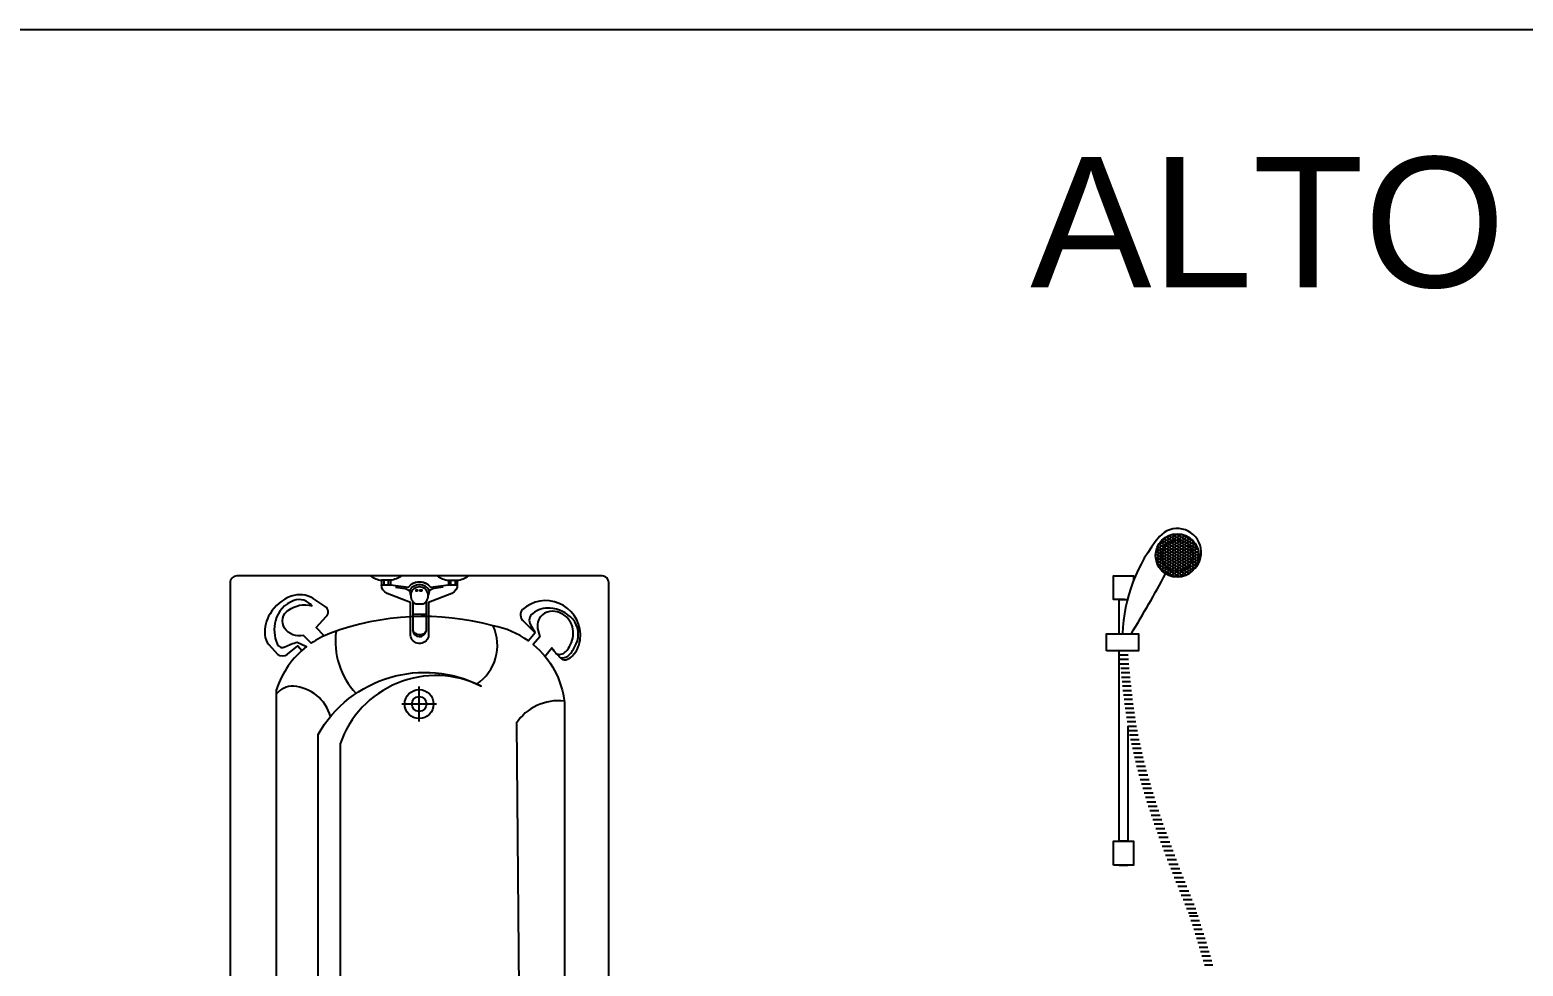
# Model space of a CAD drawing. Header units: inches. Extents: x 242965 to 445791, y 236206 to 423703.
# Drawn here: x 377195 to 380548, y 264903 to 267006 of the extents above; entities that cross this region are included whole.
import ezdxf

# ---------------------------------------------------------------- set-up
doc = ezdxf.new("R2010")
doc.units = ezdxf.units.IN
doc.header["$MEASUREMENT"] = 0
doc.layers.add('2', color=181, linetype='Continuous', lineweight=20)
doc.layers.add('HATCH', color=8, linetype='Continuous')
doc.layers.add('wc', color=144, linetype='Continuous')
doc.styles.add('Vni-Helve', font='')
doc.styles.get('Vni-Helve').set_extended_font_data('VNI-Helve')

# ---------------------------------------------------------------- blocks, each defined once
blk = doc.blocks.new('109')
at = {"layer": 'HATCH', "linetype": 'Continuous'}
blk.add_lwpolyline([(348.3, -1782), (348.3, -62, 0.414214), (333.3, -47), (-486.7, -47), (-486.7, -47, 0.414214), (-501.7, -62), (-501.7, -1782), (-501.7, -1782, 0.414214), (-486.7, -1797), (-486.7, -1797), (333.3, -1797, 0.533138)], format="xyb", close=True, dxfattribs=at)
at = {"layer": 'wc', "color": 7}
for points in [[(348.3, -62, 0.414214), (333.3, -47), (-486.7, -47), (-486.7, -47, 0.414214), (-501.7, -62)], [(-501.7, -62), (-501.7, -1782), (-501.7, -1782, 0.414214), (-486.7, -1797), (-486.7, -1797), (333.3, -1797)], [(-291, -182), (-308.6, -163.3), (-285.9, -138.3), (-285.9, -138.3, 0.476414), (-288.1, -115.9), (-288.1, -115.9), (-315.3, -98), (-315.3, -98, 0.237282), (-364.9, -92.8), (-364.9, -92.8, 0.166633), (-412.3, -132), (-412.3, -132, 0.157227), (-423.8, -179.7), (-423.8, -179.7, 0.163325), (-414.9, -201), (-414.9, -201), (-395.5, -223), (-395.5, -223, 0.338493), (-372.8, -222.7), (-372.8, -222.7), (-349.6, -204.4), (-340.7, -214.7)], [(203.8, -228.6), (220.2, -208.7), (220.2, -208.7, 0.047479), (241.7, -232.5), (241.7, -232.5, 0.310294), (255.5, -234.4), (255.5, -234.4, 0.15031), (275.8, -215.1), (275.8, -215.1, 0.14001), (284.8, -177.2), (284.8, -177.2, 0.632331), (154.6, -122.5, 0.391981), (155.9, -148.2), (155.9, -148.2), (182.9, -174.6), (167.8, -192.8), (167.8, -192.8, 0.110542), (88.6, -159.3), (88.6, -159.3, 0.15827), (-277.7, -176.4), (-277.7, -176.4, 0.059569), (-320, -198.5), (-320, -198.5), (-337, -180.9), (-337, -180.9, -0.308662), (-379.5, -164.1), (-379.5, -164.1, -0.427153), (-370.9, -124.1), (-370.9, -124.1, -0.23223), (-318.3, -114.4), (-318.3, -114.4, 0.330614), (-359, -102.5), (-359, -102.5, 0.244988), (-400, -147.6), (-400, -147.6, 0.16558), (-396.2, -199.9), (-396.2, -199.9, 0.437045), (-378.7, -206.2), (-378.7, -206.2, -0.057451), (-351.1, -195.8), (-351.1, -195.8), (-330, -205.7), (-330, -205.7, 0.150361), (-397.9, -302.4)], [(-167, -1700, -0.249113), (-417, -1476.6), (-417, -1476.6, -0.083164), (-472.3, -1184.5), (-472.3, -1184.5, -0.378186), (-451.3, -1159.7), (-451.3, -1159.7, 0.08372), (-397.9, -1075.7), (-397.9, -1075.7), (-397.9, -302.4)], [(248.9, -331.1), (248.9, -1060.4), (248.9, -1060.4, 0.067505), (319.4, -1171.1)], [(18, -1694.2, 0.316993), (319.4, -1171.1)], [(333.3, -1797, 0.414214), (348.3, -1782)]]:
    blk.add_lwpolyline(points, format="xyb", dxfattribs=at)
at = {"layer": 'wc'}
for points in [[(-36.7, -47, 0.118449), (-11.7, -57), (-11.7, -57), (8.3, -57), (8.3, -57, 0.118449), (33.3, -47), (33.3, -47), (-186.7, -47), (-186.7, -47, 0.118449), (-161.7, -57)], [(-116.7, -47, -0.118449), (-141.7, -57), (-141.7, -57), (-161.7, -57), (-161.7, -67)], [(-96.4, -67, -0.421135), (-52, -72.2), (-52, -72.2), (-11.7, -67), (-11.7, -67), (8.3, -67), (8.3, -67, -0.325264), (-4, -86.3), (-4, -86.3), (-56.7, -107), (-56.7, -183.6), (-56.7, -183.6, -0.848431), (-96.7, -180.4), (-96.7, -180.4), (-96.7, -107), (-149.4, -86.3), (-149.4, -86.3, -0.325264), (-161.7, -67), (-161.7, -67), (-141.7, -67), (-101.4, -72.2), (-101.4, -72.2, -0.421135), (-57, -67)], [(311.8, -1411.7), (311.8, -1722.9), (296.5, -1749.6), (92.4, -1749.6), (92.4, -1749.6, -0.0916), (-29.7, -1768.7), (-29.7, -1768.7), (-29.7, -1764.9), (-29.7, -1764.9, 0.308436), (304.2, -1407.9)], [(-22, -1665.6, 0.167887), (-134.6, -1669.4), (-134.6, -1669.4, 0.27417), (-157.5, -1717.1), (-157.5, -1717.1), (-148, -1726.7), (-146.1, -1730.5), (-146.1, -1730.5, -0.593876), (-128.9, -1692.3), (-128.9, -1692.3, 0.038192), (-79.3, -1684.7)], [(-22, -1665.6, -0.323157), (2.8, -1730.5), (2.8, -1730.5), (-3, -1724.8), (-3, -1724.8, 0.372337), (-79.3, -1684.7)], [(-104.1, -1770.6, 0.248561), (-69.7, -1770.6)]]:
    blk.add_lwpolyline(points, format="xyb", dxfattribs=at)
at = {"layer": 'wc', "color": 8}
for points in [[(-156.7, -57), (-156.7, -67)], [(-146.7, -57), (-146.7, -67)], [(-6.7, -57), (-6.7, -67)], [(3.3, -57), (3.3, -67)]]:
    blk.add_lwpolyline(points, dxfattribs=at)
at = {"layer": 'wc'}
for points in [[(-141.7, -57), (-141.7, -67)], [(-11.7, -57), (-11.7, -67)], [(8.3, -57), (8.3, -67)], [(-91.7, -104.6), (-91.7, -169.5)], [(-91.6, -133), (-61.6, -133)], [(-61.7, -104.6), (-61.7, -171.3)], [(-77.4, -374), (-77.4, -295.8)], [(-38.3, -334.9), (-116.5, -334.9)], [(304.2, -1407.9), (311.8, -1411.7)]]:
    blk.add_lwpolyline(points, dxfattribs=at)
at = {"layer": 'wc', "color": 8}
for points in [[(-54.3, -81, 0.631706), (-99.1, -81)], [(-130.2, -72.3), (-109.8, -75.1), (-109.8, -75.1, -0.200633), (-98.4, -81.9), (-98.4, -81.9), (-96.6, -90.1)], [(-23.2, -72.3), (-43.6, -75.1), (-43.6, -75.1, 0.200633), (-55, -81.9), (-55, -81.9), (-56.8, -90.1)], [(240.4, -231.3, 0.262495), (261, -223.2), (261, -223.2, 0.064127), (275.4, -199.7), (275.4, -199.7, 0.292017), (267.4, -144.4), (267.4, -144.4, 0.202429), (216.6, -119.3), (216.6, -119.3, 0.180098), (177.7, -131.2), (177.7, -131.2, 0.376519), (172.6, -156.9), (172.6, -156.9), (182.2, -173.6)], [(229.2, -221.2, 0.332987), (251.3, -217.4), (251.3, -217.4, 0.156471), (268.4, -181.7), (268.4, -181.7, 0.441425), (222.1, -126.4), (222.1, -126.4, 0.199599), (199.3, -134.7), (199.3, -134.7, 0.287252), (189.6, -170.1), (189.6, -170.1), (193.8, -183.9), (178.8, -201.3), (178.8, -201.3, -0.194298), (248.9, -331.1)], [(51.8, -290.1, 0.368025), (88.7, -159.3)], [(-264.1, -171.5, 0.225975), (-219, -311)], [(-304.4, -403.6, -0.404357), (61.9, -294.8), (61.9, -294.8, 0.454517), (-254.8, -424.6)], [(-276.2, -362.8, 0.311766), (-359.7, -294.8), (-359.7, -294.8, 0.219555), (-397.9, -311.8)], [(248.5, -328.3, 0.284592), (140.1, -378.8)], [(107.7, -1186.4, 0.147783), (147.7, -1060.4), (147.7, -1060.4), (142, -378.8)], [(-254.8, -424.6), (-254.8, -1077.6), (-254.8, -1077.6, 0.652322), (94.3, -1211.2), (94.3, -1211.2), (96.2, -1211.2), (96.2, -1211.2, -0.654138), (-304.4, -1090.9), (-304.4, -1090.9), (-304.4, -403.6)], [(300.1, -1146.7, -0.248344), (128.7, -1558.7), (128.7, -1558.7), (122.9, -1556.8), (122.9, -1556.8, 0.151407), (248.9, -1060.4)], [(-397.9, -1075.7, 0.174458), (-292.9, -1547.2), (-292.9, -1547.2), (-298.7, -1551), (-298.7, -1551, -0.070473), (-361.6, -1474.7), (-361.6, -1474.7, -0.136548), (-451.3, -1159.7)], [(134.5, -1133.9, 0.276027), (182.1, -1180.7)], [(107.7, -1186.4, -0.140647), (170.6, -1398.3), (170.6, -1398.3), (185.9, -1394.5), (185.9, -1394.5, 0.062832), (220.2, -1205.5), (220.2, -1205.5, 0.578084), (182.1, -1180.7)]]:
    blk.add_lwpolyline(points, format="xyb", dxfattribs=at)
at = {"layer": 'wc', "color": 7}
blk.add_lwpolyline([(348.3, -1782), (348.3, -62)], dxfattribs=at)
at = {"layer": 'wc'}
for points in [[(-84.7, -109.7), (-68.6, -109.7), (-68.6, -109.7, 4.698007)], [(-61.7, -171.3, -0.608946), (-91.7, -169.5, 0.874264), (-61.7, -171.3)], [(-457.6, -1407.9), (-457.6, -1407.9), (-465.2, -1411.7), (-465.2, -1722.9), (-449.9, -1749.6), (-245.8, -1749.6), (-245.8, -1749.6, 0.0916), (-123.7, -1768.7), (-123.7, -1768.7), (-123.7, -1764.9), (-123.7, -1764.9, -0.308436)]]:
    blk.add_lwpolyline(points, format="xyb", close=True, dxfattribs=at)
for points in [[(-80.9, -81.2), (-84.1, -81.2), (-84.1, -78.3), (-80.9, -78.3)], [(-71.6, -81.2), (-74.8, -81.2), (-74.8, -78.3), (-71.6, -78.3)]]:
    blk.add_lwpolyline(points, close=True, dxfattribs=at)
for centre, radius in [((-77.4, -334.9), 32.5), ((-77.4, -334.8), 16.5)]:
    blk.add_circle(centre, radius, dxfattribs=at)

msp = doc.modelspace()

# ---------------------------------------------------------------- linework, layer by layer
at = {"layer": 'wc', "color": 3}
msp.add_lwpolyline([(377076.078, 262686.877), (382926.341, 262686.877), (382926.341, 267006.228), (377076.078, 267006.228)], close=True, dxfattribs=at)
at = {"layer": 'wc'}
for points in [[(379811.123, 265796.076, 1.01589869), (379731.779, 265867.959)], [(379731.779, 265867.959, 0.16577104), (379648.632, 265649.937)], [(379668.701, 265650.531, 0.01501345), (379745.599, 265784.483)]]:
    msp.add_lwpolyline(points, format="xyb", dxfattribs=at)
at = {"layer": 'wc', "color": 250}
for points in [[(379729.88, 265850.177), (379733.068, 265850.177)], [(379733.069, 265850.177), (379734.944, 265853.425)], [(379734.944, 265846.93), (379733.069, 265850.178)], [(379734.944, 265853.425), (379733.646, 265855.673)], [(379734.943, 265853.425), (379738.693, 265853.425)], [(379737.431, 265859.92), (379738.693, 265859.92)], [(379738.694, 265859.92), (379740.141, 265862.428)], [(379740.569, 265856.673), (379738.694, 265859.921)], [(379738.694, 265853.425), (379740.569, 265856.673)], [(379740.569, 265850.178), (379738.694, 265853.425)], [(379738.694, 265846.93), (379740.569, 265850.177)], [(379740.568, 265856.673), (379744.318, 265856.673)], [(379740.568, 265850.177), (379744.318, 265850.177)], [(379741.026, 265863.168), (379744.318, 265863.168)], [(379744.319, 265863.168), (379746.194, 265866.415)], [(379746.194, 265859.921), (379744.319, 265863.168)], [(379744.319, 265856.673), (379746.194, 265859.92)], [(379746.194, 265853.425), (379744.319, 265856.673)], [(379744.319, 265850.177), (379746.194, 265853.425)], [(379746.194, 265846.93), (379745.373, 265848.351), (379745.373, 265848.351), (379744.319, 265850.178)], [(379746.194, 265866.416), (379746.008, 265866.738)], [(379746.193, 265866.415), (379749.943, 265866.415)], [(379746.193, 265859.92), (379749.943, 265859.92)], [(379746.193, 265853.425), (379749.943, 265853.425)], [(379749.944, 265866.415), (379751.819, 265869.663)], [(379751.819, 265863.168), (379749.944, 265866.416)], [(379749.944, 265859.92), (379751.819, 265863.168)], [(379751.819, 265856.673), (379749.944, 265859.921)], [(379749.944, 265853.425), (379751.819, 265856.673)], [(379751.819, 265850.178), (379750.21, 265852.964), (379750.21, 265852.964), (379749.944, 265853.425)], [(379749.944, 265846.93), (379751.819, 265850.177)], [(379751.819, 265869.663), (379751.735, 265869.808)], [(379751.818, 265869.663), (379755.568, 265869.663)], [(379751.818, 265863.168), (379755.568, 265863.168)], [(379751.818, 265856.673), (379755.568, 265856.673)], [(379751.818, 265850.177), (379755.568, 265850.177)], [(379755.569, 265869.663), (379756.78, 265871.762)], [(379757.444, 265866.416), (379755.569, 265869.663)], [(379755.569, 265863.168), (379757.444, 265866.415)], [(379757.444, 265859.921), (379755.569, 265863.168)], [(379755.569, 265856.673), (379757.444, 265859.92)], [(379757.444, 265853.425), (379755.675, 265856.489), (379755.675, 265856.489), (379755.569, 265856.673)], [(379755.569, 265850.177), (379757.444, 265853.425)], [(379757.444, 265846.93), (379755.569, 265850.178)], [(379757.443, 265866.415), (379761.193, 265866.415)], [(379757.443, 265859.92), (379761.193, 265859.92)], [(379757.443, 265853.425), (379761.193, 265853.425)], [(379760.939, 265872.911), (379761.193, 265872.911)], [(379761.194, 265872.911), (379761.232, 265872.977)], [(379763.069, 265869.663), (379761.194, 265872.911)], [(379761.194, 265866.415), (379763.069, 265869.663)], [(379763.069, 265863.168), (379761.194, 265866.416)], [(379761.194, 265859.92), (379763.069, 265863.168)], [(379763.069, 265856.673), (379761.75, 265858.956), (379761.75, 265858.956), (379761.194, 265859.921)], [(379761.194, 265853.425), (379763.069, 265856.673)], [(379763.069, 265850.178), (379761.194, 265853.425)], [(379761.194, 265846.93), (379763.069, 265850.177)], [(379763.068, 265869.663), (379766.818, 265869.663)], [(379763.068, 265863.168), (379766.818, 265863.168)], [(379763.068, 265856.673), (379766.818, 265856.673)], [(379763.068, 265850.177), (379766.818, 265850.177)], [(379766.819, 265869.663), (379768.694, 265872.911)], [(379768.694, 265866.416), (379766.819, 265869.663)], [(379766.819, 265863.168), (379768.694, 265866.415)], [(379768.694, 265859.921), (379768.488, 265860.276), (379768.488, 265860.276), (379766.819, 265863.168)], [(379766.819, 265856.673), (379768.694, 265859.92)], [(379768.694, 265853.425), (379766.819, 265856.673)], [(379766.819, 265850.177), (379768.694, 265853.425)], [(379768.694, 265846.93), (379766.819, 265850.178)], [(379768.694, 265872.911), (379768.067, 265873.996)], [(379768.693, 265872.911), (379772.443, 265872.911)], [(379768.693, 265866.415), (379772.443, 265866.415)], [(379768.693, 265859.92), (379772.443, 265859.92)], [(379768.693, 265853.425), (379772.443, 265853.425)], [(379772.444, 265872.911), (379773.142, 265874.121)], [(379774.319, 265869.663), (379772.444, 265872.911)], [(379772.444, 265866.415), (379774.319, 265869.663)], [(379774.319, 265863.168), (379772.444, 265866.416)], [(379772.444, 265859.92), (379772.733, 265860.421), (379772.733, 265860.421), (379774.319, 265863.168)], [(379774.319, 265856.673), (379772.444, 265859.921)], [(379772.444, 265853.425), (379774.319, 265856.673)], [(379774.319, 265850.178), (379772.444, 265853.425)], [(379772.444, 265846.93), (379774.319, 265850.177)], [(379774.318, 265869.663), (379778.068, 265869.663)], [(379774.318, 265863.168), (379778.068, 265863.168)], [(379774.318, 265856.673), (379778.068, 265856.673)], [(379774.318, 265850.177), (379778.068, 265850.177)], [(379778.069, 265869.663), (379779.944, 265872.911)], [(379779.944, 265866.416), (379778.069, 265869.663)], [(379778.069, 265863.168), (379779.944, 265866.415)], [(379779.944, 265859.921), (379778.069, 265863.168)], [(379778.069, 265856.673), (379779.716, 265859.526), (379779.716, 265859.526), (379779.944, 265859.92)], [(379779.944, 265853.425), (379778.069, 265856.673)], [(379778.069, 265850.177), (379779.944, 265853.425)], [(379779.944, 265846.93), (379778.069, 265850.178)], [(379779.944, 265872.911), (379779.597, 265873.511)], [(379779.943, 265872.911), (379782.67, 265872.911)], [(379779.943, 265866.415), (379783.693, 265866.415)], [(379779.943, 265859.92), (379783.693, 265859.92)], [(379779.943, 265853.425), (379783.693, 265853.425)], [(379783.694, 265866.415), (379785.569, 265869.663)], [(379785.569, 265863.168), (379783.694, 265866.416)], [(379783.694, 265859.92), (379785.569, 265863.168)], [(379785.569, 265856.673), (379784.857, 265857.905), (379783.694, 265859.921)], [(379783.694, 265853.425), (379785.569, 265856.673)], [(379785.569, 265850.178), (379783.694, 265853.425)], [(379783.694, 265846.93), (379785.569, 265850.177)], [(379785.569, 265869.663), (379783.86, 265872.622)], [(379785.568, 265869.663), (379789.318, 265869.663)], [(379785.568, 265863.168), (379789.318, 265863.168)], [(379785.568, 265856.673), (379787.577, 265856.673), (379789.318, 265856.673)], [(379785.568, 265850.177), (379789.318, 265850.177)], [(379789.319, 265869.663), (379789.89, 265870.653)], [(379791.194, 265866.416), (379789.319, 265869.663)], [(379789.319, 265863.168), (379791.194, 265866.415)], [(379791.194, 265859.921), (379789.319, 265863.168)], [(379789.319, 265856.673), (379791.194, 265859.92)], [(379791.194, 265853.425), (379790.151, 265855.232), (379790.151, 265855.232), (379789.319, 265856.673)], [(379789.319, 265850.177), (379791.194, 265853.425)], [(379791.194, 265846.93), (379789.319, 265850.178)], [(379791.193, 265866.415), (379794.943, 265866.415)], [(379791.193, 265859.92), (379794.943, 265859.92)], [(379791.193, 265853.425), (379792.8, 265853.425), (379794.943, 265853.425)], [(379794.944, 265866.415), (379795.762, 265867.833)], [(379796.819, 265863.168), (379794.944, 265866.416)], [(379794.944, 265859.92), (379796.819, 265863.168)], [(379796.819, 265856.673), (379794.944, 265859.921)], [(379794.944, 265853.425), (379796.819, 265856.673)], [(379796.819, 265850.178), (379794.944, 265853.425)], [(379794.944, 265846.93), (379796.716, 265849.999), (379796.819, 265850.177)], [(379796.818, 265863.168), (379800.568, 265863.168)], [(379796.818, 265856.673), (379800.568, 265856.673)], [(379796.818, 265850.177), (379800.568, 265850.177)], [(379800.569, 265863.168), (379801.198, 265864.258)], [(379802.444, 265859.921), (379800.569, 265863.168)], [(379800.569, 265856.673), (379802.444, 265859.92)], [(379802.444, 265853.425), (379800.569, 265856.673)], [(379800.569, 265850.177), (379802.444, 265853.425)], [(379802.444, 265846.93), (379800.569, 265850.178)], [(379802.443, 265859.92), (379806.179, 265859.92)], [(379802.443, 265853.425), (379806.193, 265853.425)], [(379806.194, 265853.425), (379808.069, 265856.673)], [(379808.069, 265850.178), (379806.194, 265853.425)], [(379806.194, 265846.93), (379808.069, 265850.177)], [(379808.069, 265856.673), (379806.214, 265859.885)], [(379808.068, 265856.673), (379809.151, 265856.673)], [(379808.068, 265850.177), (379811.818, 265850.177)], [(379811.819, 265850.177), (379812.744, 265851.78)], [(379813.694, 265846.93), (379811.819, 265850.178)], [(379723.158, 265826.516), (379723.694, 265827.444)], [(379723.694, 265827.445), (379723.226, 265828.255)], [(379723.694, 265820.949), (379723.299, 265821.632)], [(379723.407, 265820.453), (379723.694, 265820.949)], [(379723.693, 265827.444), (379727.443, 265827.444)], [(379723.693, 265820.949), (379727.443, 265820.949)], [(379723.887, 265833.94), (379727.443, 265833.94)], [(379725.501, 265840.435), (379727.443, 265840.435)], [(379727.444, 265840.435), (379729.319, 265843.682)], [(379729.319, 265837.187), (379727.444, 265840.435)], [(379727.444, 265833.939), (379729.319, 265837.187)], [(379729.319, 265830.692), (379727.444, 265833.94)], [(379727.444, 265827.444), (379729.319, 265830.692)], [(379729.319, 265824.197), (379727.444, 265827.445)], [(379727.444, 265820.949), (379729.319, 265824.197)], [(379729.319, 265817.702), (379727.444, 265820.949)], [(379727.444, 265814.454), (379729.319, 265817.701)], [(379729.319, 265843.683), (379727.817, 265846.283)], [(379729.318, 265843.682), (379733.068, 265843.682)], [(379729.318, 265837.187), (379733.068, 265837.187)], [(379729.318, 265830.692), (379733.068, 265830.692)], [(379729.318, 265824.197), (379733.068, 265824.197)], [(379729.318, 265817.702), (379733.068, 265817.702)], [(379733.069, 265843.682), (379734.944, 265846.93)], [(379734.944, 265840.435), (379733.069, 265843.683)], [(379733.069, 265837.187), (379734.944, 265840.435)], [(379734.944, 265833.94), (379733.069, 265837.187)], [(379733.069, 265830.692), (379734.944, 265833.939)], [(379734.944, 265827.445), (379733.069, 265830.692)], [(379733.069, 265824.197), (379734.944, 265827.444)], [(379734.944, 265820.949), (379733.069, 265824.197)], [(379733.069, 265817.701), (379734.944, 265820.949)], [(379734.944, 265814.454), (379733.069, 265817.702)], [(379734.943, 265846.93), (379738.693, 265846.93)], [(379734.943, 265840.435), (379738.693, 265840.435)], [(379734.943, 265833.94), (379737.892, 265833.94), (379738.693, 265833.94)], [(379734.943, 265827.444), (379736.908, 265827.444), (379738.693, 265827.444)], [(379734.943, 265820.949), (379737.148, 265820.949), (379738.693, 265820.949)], [(379740.569, 265843.683), (379738.694, 265846.93)], [(379738.694, 265840.435), (379740.569, 265843.682)], [(379740.569, 265837.187), (379739.551, 265838.949), (379739.551, 265838.949), (379738.694, 265840.435)], [(379738.694, 265833.939), (379740.569, 265837.187)], [(379740.569, 265830.692), (379738.694, 265833.94)], [(379738.694, 265827.444), (379740.569, 265830.692)], [(379740.569, 265824.197), (379738.694, 265827.445)], [(379738.694, 265820.949), (379740.569, 265824.197)], [(379740.569, 265817.702), (379738.694, 265820.949)], [(379738.694, 265814.454), (379740.569, 265817.701)], [(379740.568, 265843.682), (379741.966, 265843.682), (379744.318, 265843.682)], [(379740.568, 265837.187), (379744.318, 265837.187)], [(379740.568, 265830.692), (379744.318, 265830.692)], [(379740.568, 265824.197), (379744.318, 265824.197)], [(379740.568, 265817.702), (379744.318, 265817.702)], [(379744.319, 265843.682), (379746.194, 265846.93)], [(379746.194, 265840.435), (379744.319, 265843.683)], [(379744.319, 265837.187), (379746.194, 265840.435)], [(379746.194, 265833.94), (379744.319, 265837.187)], [(379744.319, 265830.692), (379746.194, 265833.939)], [(379746.194, 265827.445), (379744.319, 265830.692)], [(379744.319, 265824.197), (379746.194, 265827.444)], [(379746.194, 265820.949), (379744.319, 265824.197)], [(379744.319, 265817.701), (379746.194, 265820.949)], [(379746.194, 265814.454), (379744.319, 265817.702)], [(379746.193, 265846.93), (379749.943, 265846.93)], [(379746.193, 265840.435), (379749.943, 265840.435)], [(379746.193, 265833.94), (379749.943, 265833.94)], [(379746.193, 265827.444), (379749.943, 265827.444)], [(379746.193, 265820.949), (379749.943, 265820.949)], [(379751.819, 265843.683), (379749.944, 265846.93)], [(379749.944, 265840.435), (379751.819, 265843.682)], [(379751.819, 265837.187), (379749.944, 265840.435)], [(379749.944, 265833.939), (379751.819, 265837.187)], [(379751.819, 265830.692), (379749.944, 265833.94)], [(379749.944, 265827.444), (379751.819, 265830.692)], [(379751.819, 265824.197), (379749.944, 265827.445)], [(379749.944, 265820.949), (379751.819, 265824.197)], [(379751.819, 265817.702), (379749.944, 265820.949)], [(379749.944, 265814.454), (379751.819, 265817.701)], [(379751.818, 265843.682), (379755.568, 265843.682)], [(379751.818, 265837.187), (379755.568, 265837.187)], [(379751.818, 265830.692), (379755.568, 265830.692)], [(379751.818, 265824.197), (379755.568, 265824.197)], [(379751.818, 265817.702), (379755.568, 265817.702)], [(379755.569, 265843.682), (379757.444, 265846.93)], [(379757.444, 265840.435), (379755.569, 265843.683)], [(379755.569, 265837.187), (379757.444, 265840.435)], [(379757.444, 265833.94), (379755.569, 265837.187)], [(379755.569, 265830.692), (379757.444, 265833.939)], [(379757.444, 265827.445), (379755.569, 265830.692)], [(379755.569, 265824.197), (379757.444, 265827.444)], [(379757.444, 265820.949), (379755.569, 265824.197)], [(379755.569, 265817.701), (379757.444, 265820.949)], [(379757.444, 265814.454), (379755.569, 265817.702)], [(379757.443, 265846.93), (379761.193, 265846.93)], [(379757.443, 265840.435), (379761.193, 265840.435)], [(379757.443, 265833.94), (379761.193, 265833.94)], [(379757.443, 265827.444), (379761.193, 265827.444)], [(379757.443, 265820.949), (379761.193, 265820.949)], [(379763.069, 265843.683), (379761.194, 265846.93)], [(379761.194, 265840.435), (379763.069, 265843.682)], [(379763.069, 265837.187), (379761.194, 265840.435)], [(379761.194, 265833.939), (379763.069, 265837.187)], [(379763.069, 265830.692), (379761.194, 265833.94)], [(379761.194, 265827.444), (379763.069, 265830.692)], [(379763.069, 265824.197), (379761.194, 265827.445)], [(379761.194, 265820.949), (379763.069, 265824.197)], [(379763.069, 265817.702), (379761.194, 265820.949)], [(379761.194, 265814.454), (379763.069, 265817.701)], [(379763.068, 265843.682), (379766.818, 265843.682)], [(379763.068, 265837.187), (379766.818, 265837.187)], [(379763.068, 265830.692), (379766.818, 265830.692)], [(379763.068, 265824.197), (379766.818, 265824.197)], [(379763.068, 265817.702), (379766.818, 265817.702)], [(379766.819, 265843.682), (379768.694, 265846.93)], [(379768.694, 265840.435), (379766.819, 265843.683)], [(379766.819, 265837.187), (379768.694, 265840.435)], [(379768.694, 265833.94), (379766.819, 265837.187)], [(379766.819, 265830.692), (379768.694, 265833.939)], [(379768.694, 265827.445), (379766.819, 265830.692)], [(379766.819, 265824.197), (379768.694, 265827.444)], [(379768.694, 265820.949), (379766.819, 265824.197)], [(379766.819, 265817.701), (379768.694, 265820.949)], [(379768.694, 265814.454), (379766.819, 265817.702)], [(379768.693, 265846.93), (379772.443, 265846.93)], [(379768.693, 265840.435), (379772.443, 265840.435)], [(379768.693, 265833.94), (379772.443, 265833.94)], [(379768.693, 265827.444), (379772.443, 265827.444)], [(379768.693, 265820.949), (379772.443, 265820.949)], [(379774.319, 265843.683), (379772.444, 265846.93)], [(379772.444, 265840.435), (379774.319, 265843.682)], [(379774.319, 265837.187), (379772.444, 265840.435)], [(379772.444, 265833.939), (379774.319, 265837.187)], [(379774.319, 265830.692), (379772.444, 265833.94)], [(379772.444, 265827.444), (379774.319, 265830.692)], [(379774.319, 265824.197), (379772.444, 265827.445)], [(379772.444, 265820.949), (379774.319, 265824.197)], [(379774.319, 265817.702), (379772.444, 265820.949)], [(379772.444, 265814.454), (379774.319, 265817.701)], [(379774.318, 265843.682), (379778.068, 265843.682)], [(379774.318, 265837.187), (379778.068, 265837.187)], [(379774.318, 265830.692), (379778.068, 265830.692)], [(379774.318, 265824.197), (379778.068, 265824.197)], [(379774.318, 265817.702), (379778.068, 265817.702)], [(379778.069, 265843.682), (379779.944, 265846.93)], [(379779.944, 265840.435), (379778.069, 265843.683)], [(379778.069, 265837.187), (379779.944, 265840.435)], [(379779.944, 265833.94), (379778.069, 265837.187)], [(379778.069, 265830.692), (379779.944, 265833.939)], [(379779.944, 265827.445), (379778.069, 265830.692)], [(379778.069, 265824.197), (379779.944, 265827.444)], [(379779.944, 265820.949), (379778.069, 265824.197)], [(379778.069, 265817.701), (379779.944, 265820.949)], [(379779.944, 265814.454), (379778.069, 265817.702)], [(379779.943, 265846.93), (379783.693, 265846.93)], [(379779.943, 265840.435), (379783.693, 265840.435)], [(379779.943, 265833.94), (379783.693, 265833.94)], [(379779.943, 265827.444), (379783.693, 265827.444)], [(379779.943, 265820.949), (379783.693, 265820.949)], [(379785.569, 265843.683), (379783.694, 265846.93)], [(379783.694, 265840.435), (379785.569, 265843.682)], [(379785.569, 265837.187), (379783.694, 265840.435)], [(379783.694, 265833.939), (379785.569, 265837.187)], [(379785.569, 265830.692), (379783.694, 265833.94)], [(379783.694, 265827.444), (379785.569, 265830.692)], [(379785.569, 265824.197), (379783.694, 265827.445)], [(379783.694, 265820.949), (379785.569, 265824.197)], [(379785.569, 265817.702), (379783.694, 265820.949)], [(379783.694, 265814.454), (379785.569, 265817.701)], [(379785.568, 265843.682), (379789.318, 265843.682)], [(379785.568, 265837.187), (379789.318, 265837.187)], [(379785.568, 265830.692), (379789.318, 265830.692)], [(379785.568, 265824.197), (379789.318, 265824.197)], [(379785.568, 265817.702), (379789.318, 265817.702)], [(379789.319, 265843.682), (379791.194, 265846.93)], [(379791.194, 265840.435), (379789.319, 265843.683)], [(379789.319, 265837.187), (379791.194, 265840.435)], [(379791.194, 265833.94), (379789.319, 265837.187)], [(379789.319, 265830.692), (379791.194, 265833.939)], [(379791.194, 265827.445), (379789.319, 265830.692)], [(379789.319, 265824.197), (379791.194, 265827.444)], [(379791.194, 265820.949), (379789.319, 265824.197)], [(379789.319, 265817.701), (379791.194, 265820.949)], [(379791.194, 265814.454), (379789.319, 265817.702)], [(379791.193, 265846.93), (379794.943, 265846.93)], [(379791.193, 265840.435), (379794.943, 265840.435)], [(379791.193, 265833.94), (379794.943, 265833.94)], [(379791.193, 265827.444), (379794.943, 265827.444)], [(379791.193, 265820.949), (379794.943, 265820.949)], [(379796.819, 265843.683), (379794.944, 265846.93)], [(379794.944, 265840.435), (379796.819, 265843.682)], [(379796.819, 265837.187), (379794.944, 265840.435)], [(379794.944, 265833.939), (379796.819, 265837.187)], [(379796.819, 265830.692), (379794.944, 265833.94)], [(379794.944, 265827.444), (379796.819, 265830.692)], [(379796.819, 265824.197), (379794.944, 265827.445)], [(379794.944, 265820.949), (379796.819, 265824.197)], [(379796.819, 265817.702), (379794.944, 265820.949)], [(379794.944, 265814.454), (379796.819, 265817.701)], [(379796.818, 265843.682), (379800.568, 265843.682)], [(379796.818, 265837.187), (379800.568, 265837.187)], [(379796.818, 265830.692), (379800.568, 265830.692)], [(379796.818, 265824.197), (379800.568, 265824.197)], [(379796.818, 265817.702), (379800.568, 265817.702)], [(379800.569, 265843.682), (379801.083, 265844.572), (379802.444, 265846.93)], [(379802.444, 265840.435), (379800.569, 265843.683)], [(379800.569, 265837.187), (379802.444, 265840.435)], [(379802.444, 265833.94), (379800.569, 265837.187)], [(379800.569, 265830.692), (379802.444, 265833.939)], [(379802.444, 265827.445), (379800.569, 265830.692)], [(379800.569, 265824.197), (379802.444, 265827.444)], [(379802.444, 265820.949), (379800.569, 265824.197)], [(379800.569, 265817.701), (379802.444, 265820.949)], [(379802.444, 265814.454), (379800.569, 265817.702)], [(379802.443, 265846.93), (379806.193, 265846.93)], [(379802.443, 265840.435), (379803.397, 265840.435), (379806.193, 265840.435)], [(379802.443, 265833.94), (379805.718, 265833.94), (379806.193, 265833.94)], [(379802.443, 265827.444), (379806.193, 265827.444)], [(379802.443, 265820.949), (379806.193, 265820.949)], [(379808.069, 265843.683), (379806.194, 265846.93)], [(379806.194, 265840.435), (379808.069, 265843.682)], [(379808.069, 265837.187), (379806.194, 265840.435)], [(379806.194, 265833.939), (379808.069, 265837.187)], [(379808.069, 265830.692), (379806.194, 265833.94)], [(379806.194, 265827.444), (379806.649, 265828.232), (379806.649, 265828.232), (379808.069, 265830.692)], [(379808.069, 265824.197), (379806.742, 265826.494), (379806.194, 265827.445)], [(379806.194, 265820.949), (379806.534, 265821.538), (379808.069, 265824.197)], [(379808.069, 265817.702), (379806.411, 265820.573), (379806.194, 265820.949)], [(379806.194, 265814.454), (379808.069, 265817.701)], [(379808.068, 265843.682), (379811.818, 265843.682)], [(379808.068, 265837.187), (379811.818, 265837.187)], [(379808.068, 265830.692), (379811.818, 265830.692)], [(379808.068, 265824.197), (379811.818, 265824.197)], [(379808.068, 265817.702), (379811.818, 265817.702)], [(379811.819, 265843.682), (379813.694, 265846.93)], [(379813.694, 265840.435), (379811.819, 265843.683)], [(379811.819, 265837.187), (379813.694, 265840.435)], [(379813.694, 265833.94), (379811.819, 265837.187)], [(379811.819, 265830.692), (379813.694, 265833.939)], [(379813.694, 265827.445), (379811.819, 265830.692)], [(379811.819, 265824.197), (379813.694, 265827.444)], [(379813.694, 265820.949), (379811.819, 265824.197)], [(379811.819, 265817.701), (379813.694, 265820.949)], [(379813.694, 265814.454), (379811.819, 265817.702)], [(379813.693, 265846.93), (379815.48, 265846.93)], [(379813.693, 265840.435), (379817.443, 265840.435)], [(379813.693, 265833.94), (379817.443, 265833.94)], [(379813.693, 265827.444), (379817.443, 265827.444)], [(379813.693, 265820.949), (379817.443, 265820.949)], [(379817.444, 265840.435), (379817.866, 265841.166)], [(379818.804, 265838.079), (379817.444, 265840.435)], [(379817.444, 265833.939), (379819.118, 265836.84)], [(379819.319, 265830.692), (379817.444, 265833.94)], [(379817.444, 265827.444), (379819.319, 265830.692)], [(379819.319, 265824.197), (379817.444, 265827.445)], [(379817.444, 265820.949), (379819.319, 265824.197)], [(379819.319, 265817.702), (379817.444, 265820.949)], [(379817.444, 265814.454), (379819.319, 265817.701)], [(379819.318, 265830.692), (379820.183, 265830.692)], [(379819.318, 265824.197), (379820.446, 265824.197)], [(379819.318, 265817.702), (379819.837, 265817.702)], [(379724.413, 265814.454), (379727.443, 265814.454)], [(379726.411, 265807.959), (379727.443, 265807.959)], [(379729.319, 265811.207), (379727.444, 265814.454)], [(379727.444, 265807.959), (379729.319, 265811.206)], [(379729.319, 265804.711), (379727.444, 265807.959)], [(379728.5, 265803.293), (379729.319, 265804.711)], [(379729.318, 265811.206), (379733.068, 265811.206)], [(379729.318, 265804.711), (379733.068, 265804.711)], [(379731.503, 265798.216), (379733.068, 265798.216)], [(379733.069, 265811.206), (379734.944, 265814.454)], [(379734.944, 265807.959), (379733.069, 265811.207)], [(379733.069, 265804.711), (379734.944, 265807.959)], [(379734.944, 265801.464), (379733.069, 265804.711)], [(379733.069, 265798.216), (379734.944, 265801.463)], [(379734.944, 265794.969), (379733.069, 265798.216)], [(379734.514, 265794.224), (379734.944, 265794.968)], [(379734.943, 265814.454), (379738.638, 265814.454), (379738.693, 265814.454)], [(379734.943, 265807.959), (379738.693, 265807.959)], [(379734.943, 265801.464), (379738.693, 265801.464)], [(379734.943, 265794.968), (379738.693, 265794.968)], [(379740.569, 265811.207), (379738.694, 265814.454)], [(379738.694, 265807.959), (379740.197, 265810.562), (379740.197, 265810.562), (379740.569, 265811.206)], [(379740.569, 265804.711), (379738.694, 265807.959)], [(379738.694, 265801.463), (379740.569, 265804.711)], [(379740.569, 265798.216), (379738.694, 265801.464)], [(379738.694, 265794.968), (379740.569, 265798.216)], [(379740.569, 265791.721), (379738.694, 265794.969)], [(379739.205, 265789.358), (379740.569, 265791.721)], [(379740.568, 265811.206), (379744.318, 265811.206)], [(379740.568, 265804.711), (379743.693, 265804.711), (379744.318, 265804.711)], [(379740.568, 265798.216), (379744.318, 265798.216)], [(379740.568, 265791.721), (379744.318, 265791.721)], [(379744.319, 265811.206), (379746.194, 265814.454)], [(379746.194, 265807.959), (379744.319, 265811.207)], [(379744.319, 265804.711), (379746.194, 265807.959)], [(379746.194, 265801.464), (379745.829, 265802.095), (379744.319, 265804.711)], [(379744.319, 265798.216), (379746.194, 265801.463)], [(379746.194, 265794.969), (379744.319, 265798.216)], [(379744.319, 265791.721), (379746.194, 265794.968)], [(379746.194, 265788.473), (379744.319, 265791.721)], [(379744.362, 265785.3), (379746.194, 265788.473)], [(379746.193, 265814.454), (379749.943, 265814.454)], [(379746.193, 265807.959), (379749.943, 265807.959)], [(379746.193, 265801.464), (379746.412, 265801.464), (379749.943, 265801.464)], [(379746.193, 265794.968), (379749.943, 265794.968)], [(379746.193, 265788.473), (379749.943, 265788.473)], [(379751.819, 265811.207), (379749.944, 265814.454)], [(379749.944, 265807.959), (379751.819, 265811.206)], [(379751.819, 265804.711), (379749.944, 265807.959)], [(379749.944, 265801.463), (379751.819, 265804.711)], [(379751.819, 265798.216), (379749.944, 265801.464)], [(379749.944, 265794.968), (379751.242, 265797.218), (379751.242, 265797.218), (379751.819, 265798.216)], [(379751.819, 265791.721), (379749.944, 265794.969)], [(379749.944, 265788.473), (379751.819, 265791.721)], [(379751.819, 265785.226), (379749.944, 265788.473)], [(379749.958, 265782.003), (379751.819, 265785.225)], [(379751.818, 265811.206), (379755.568, 265811.206)], [(379751.818, 265804.711), (379755.568, 265804.711)], [(379751.818, 265798.216), (379755.568, 265798.216)], [(379751.818, 265791.721), (379755.568, 265791.721)], [(379751.818, 265785.226), (379755.568, 265785.226)], [(379755.569, 265811.206), (379757.444, 265814.454)], [(379757.444, 265807.959), (379755.569, 265811.207)], [(379755.569, 265804.711), (379757.444, 265807.959)], [(379757.444, 265801.464), (379755.569, 265804.711)], [(379755.569, 265798.216), (379757.444, 265801.463)], [(379757.444, 265794.969), (379755.569, 265798.216)], [(379755.569, 265791.721), (379756.827, 265793.901), (379757.444, 265794.968)], [(379757.444, 265788.473), (379755.569, 265791.721)], [(379755.569, 265785.225), (379757.444, 265788.473)], [(379757.444, 265781.978), (379755.569, 265785.226)], [(379757.443, 265814.454), (379761.193, 265814.454)], [(379757.443, 265807.959), (379761.193, 265807.959)], [(379757.443, 265801.464), (379761.193, 265801.464)], [(379757.443, 265794.968), (379761.193, 265794.968)], [(379757.443, 265788.473), (379761.193, 265788.473)], [(379763.069, 265811.207), (379761.194, 265814.454)], [(379761.194, 265807.959), (379763.069, 265811.206)], [(379763.069, 265804.711), (379761.194, 265807.959)], [(379761.194, 265801.463), (379763.069, 265804.711)], [(379763.069, 265798.216), (379761.194, 265801.464)], [(379761.194, 265794.968), (379763.069, 265798.216)], [(379763.069, 265791.721), (379761.194, 265794.969)], [(379761.194, 265788.473), (379763.027, 265791.649), (379763.027, 265791.649), (379763.069, 265791.721)], [(379763.069, 265785.226), (379761.194, 265788.473)], [(379761.194, 265781.978), (379763.069, 265785.225)], [(379763.068, 265811.206), (379766.818, 265811.206)], [(379763.068, 265804.711), (379766.818, 265804.711)], [(379763.068, 265798.216), (379766.818, 265798.216)], [(379763.068, 265791.721), (379766.818, 265791.721)], [(379763.068, 265785.226), (379766.818, 265785.226)], [(379766.819, 265811.206), (379768.694, 265814.454)], [(379768.694, 265807.959), (379766.819, 265811.207)], [(379766.819, 265804.711), (379768.694, 265807.959)], [(379768.694, 265801.464), (379766.819, 265804.711)], [(379766.819, 265798.216), (379768.694, 265801.463)], [(379768.694, 265794.969), (379766.819, 265798.216)], [(379766.819, 265791.721), (379768.694, 265794.968)], [(379768.694, 265788.473), (379767.342, 265790.815), (379766.819, 265791.721)], [(379766.819, 265785.225), (379768.694, 265788.473)], [(379768.694, 265781.978), (379766.819, 265785.226)], [(379768.693, 265814.454), (379772.443, 265814.454)], [(379768.693, 265807.959), (379772.443, 265807.959)], [(379768.693, 265801.464), (379772.443, 265801.464)], [(379768.693, 265794.968), (379772.443, 265794.968)], [(379768.693, 265788.473), (379772.443, 265788.473)], [(379774.319, 265811.207), (379772.444, 265814.454)], [(379772.444, 265807.959), (379774.319, 265811.206)], [(379774.319, 265804.711), (379772.444, 265807.959)], [(379772.444, 265801.463), (379774.319, 265804.711)], [(379774.319, 265798.216), (379772.444, 265801.464)], [(379772.444, 265794.968), (379774.319, 265798.216)], [(379774.319, 265791.721), (379772.444, 265794.969)], [(379772.444, 265788.473), (379773.659, 265790.578), (379774.319, 265791.721)], [(379774.319, 265785.226), (379772.444, 265788.473)], [(379772.444, 265781.978), (379774.319, 265785.225)], [(379774.318, 265811.206), (379778.068, 265811.206)], [(379774.318, 265804.711), (379778.068, 265804.711)], [(379774.318, 265798.216), (379778.068, 265798.216)], [(379774.318, 265791.721), (379778.068, 265791.721)], [(379774.318, 265785.226), (379778.068, 265785.226)], [(379778.069, 265811.206), (379779.944, 265814.454)], [(379779.944, 265807.959), (379778.069, 265811.207)], [(379778.069, 265804.711), (379779.944, 265807.959)], [(379779.944, 265801.464), (379778.069, 265804.711)], [(379778.069, 265798.216), (379779.944, 265801.463)], [(379779.944, 265794.969), (379778.069, 265798.216)], [(379778.069, 265791.721), (379779.944, 265794.968)], [(379778.395, 265791.156), (379778.069, 265791.721)], [(379778.069, 265785.225), (379779.944, 265788.473)], [(379779.944, 265781.978), (379778.069, 265785.226)], [(379779.944, 265788.473), (379778.395, 265791.156)], [(379779.943, 265814.454), (379783.693, 265814.454)], [(379779.943, 265807.959), (379783.693, 265807.959)], [(379779.943, 265801.464), (379783.693, 265801.464)], [(379779.943, 265794.968), (379783.693, 265794.968)], [(379779.943, 265788.473), (379783.693, 265788.473)], [(379785.569, 265811.207), (379783.694, 265814.454)], [(379783.694, 265807.959), (379785.569, 265811.206)], [(379785.569, 265804.711), (379783.694, 265807.959)], [(379783.694, 265801.463), (379785.569, 265804.711)], [(379785.569, 265798.216), (379783.694, 265801.464)], [(379783.694, 265794.968), (379785.569, 265798.216)], [(379785.569, 265791.721), (379784.808, 265793.038), (379783.694, 265794.969)], [(379783.694, 265788.473), (379785.569, 265791.721)], [(379785.569, 265785.226), (379783.694, 265788.473)], [(379783.694, 265781.978), (379785.569, 265785.225)], [(379785.568, 265811.206), (379789.318, 265811.206)], [(379785.568, 265804.711), (379789.318, 265804.711)], [(379785.568, 265798.216), (379789.318, 265798.216)], [(379785.568, 265791.721), (379789.318, 265791.721)], [(379785.568, 265785.226), (379789.318, 265785.226)], [(379789.319, 265811.206), (379791.194, 265814.454)], [(379791.194, 265807.959), (379789.319, 265811.207)], [(379789.319, 265804.711), (379791.194, 265807.959)], [(379791.194, 265801.464), (379789.319, 265804.711)], [(379789.319, 265798.216), (379791.194, 265801.463)], [(379791.194, 265794.969), (379790.593, 265796.008), (379790.593, 265796.008), (379789.319, 265798.216)], [(379789.319, 265791.721), (379791.194, 265794.968)], [(379791.194, 265788.473), (379789.319, 265791.721)], [(379789.319, 265785.225), (379791.194, 265788.473)], [(379791.194, 265781.978), (379789.319, 265785.226)], [(379791.193, 265814.454), (379794.943, 265814.454)], [(379791.193, 265807.959), (379794.943, 265807.959)], [(379791.193, 265801.464), (379794.943, 265801.464)], [(379791.193, 265794.968), (379794.943, 265794.968)], [(379791.193, 265788.473), (379794.943, 265788.473)], [(379796.819, 265811.207), (379794.944, 265814.454)], [(379794.944, 265807.959), (379796.819, 265811.206)], [(379796.819, 265804.711), (379794.944, 265807.959)], [(379794.944, 265801.463), (379796.819, 265804.711)], [(379796.819, 265798.216), (379795.768, 265800.036), (379794.944, 265801.464)], [(379794.944, 265794.968), (379796.819, 265798.216)], [(379796.819, 265791.721), (379794.944, 265794.969)], [(379794.944, 265788.473), (379796.819, 265791.721)], [(379796.819, 265785.226), (379794.944, 265788.473)], [(379795.535, 265783.002), (379796.819, 265785.225)], [(379796.818, 265811.206), (379800.568, 265811.206)], [(379796.818, 265804.711), (379799.916, 265804.711), (379800.568, 265804.711)], [(379796.818, 265798.216), (379800.568, 265798.216)], [(379796.818, 265791.721), (379800.568, 265791.721)], [(379796.818, 265785.226), (379799.138, 265785.226)], [(379800.569, 265811.206), (379802.444, 265814.454)], [(379802.444, 265807.959), (379802.245, 265808.304), (379800.569, 265811.207)], [(379800.569, 265804.711), (379802.444, 265807.959)], [(379802.444, 265801.464), (379800.569, 265804.711)], [(379800.569, 265798.216), (379802.444, 265801.463)], [(379802.444, 265794.969), (379800.569, 265798.216)], [(379800.569, 265791.721), (379802.444, 265794.968)], [(379802.444, 265788.473), (379800.569, 265791.721)], [(379801.6, 265787.013), (379802.444, 265788.473)], [(379802.443, 265814.454), (379804.972, 265814.454), (379806.193, 265814.454)], [(379802.443, 265807.959), (379806.193, 265807.959)], [(379802.443, 265801.464), (379806.193, 265801.464)], [(379802.443, 265794.968), (379806.193, 265794.968)], [(379802.443, 265788.473), (379803.396, 265788.473)], [(379808.069, 265811.207), (379806.194, 265814.454)], [(379806.194, 265807.959), (379808.069, 265811.206)], [(379808.069, 265804.711), (379806.194, 265807.959)], [(379806.194, 265801.463), (379808.069, 265804.711)], [(379808.069, 265798.216), (379806.194, 265801.464)], [(379806.194, 265794.968), (379808.069, 265798.216)], [(379807.604, 265792.526), (379806.194, 265794.969)], [(379808.068, 265811.206), (379811.818, 265811.206)], [(379808.068, 265804.711), (379811.818, 265804.711)], [(379808.068, 265798.216), (379811.818, 265798.216)], [(379811.819, 265811.206), (379813.694, 265814.454)], [(379813.694, 265807.959), (379811.819, 265811.207)], [(379811.819, 265804.711), (379813.694, 265807.959)], [(379813.694, 265801.464), (379811.819, 265804.711)], [(379811.819, 265798.216), (379813.694, 265801.463)], [(379811.951, 265797.987), (379811.819, 265798.216)], [(379813.693, 265814.454), (379817.443, 265814.454)], [(379813.693, 265807.959), (379817.198, 265807.959)], [(379813.693, 265801.464), (379814.122, 265801.464)], [(379818.658, 265812.351), (379817.444, 265814.454)], [(379755.992, 265779.464), (379757.444, 265781.978)], [(379757.443, 265781.978), (379761.193, 265781.978)], [(379763.069, 265778.731), (379761.194, 265781.978)], [(379762.487, 265777.724), (379763.069, 265778.73)], [(379763.068, 265778.73), (379766.818, 265778.73)], [(379766.819, 265778.73), (379768.694, 265781.978)], [(379767.826, 265776.986), (379766.819, 265778.731)], [(379768.693, 265781.978), (379772.443, 265781.978)], [(379774.319, 265778.731), (379772.444, 265781.978)], [(379773.23, 265776.844), (379774.319, 265778.73)], [(379774.318, 265778.73), (379778.068, 265778.73)], [(379778.069, 265778.73), (379779.944, 265781.978)], [(379778.872, 265777.339), (379778.069, 265778.731)], [(379779.943, 265781.978), (379783.693, 265781.978)], [(379785.529, 265778.799), (379783.694, 265781.978)], [(379790.334, 265780.489), (379791.194, 265781.978)], [(379791.193, 265781.978), (379793.601, 265781.978)], [(379641.877, 265602.546), (379661.131, 265602.546)], [(379642.795, 265592.546), (379662.051, 265592.546)], [(379643.724, 265582.546), (379662.982, 265582.546)], [(379644.668, 265572.546), (379663.93, 265572.546)], [(379645.635, 265562.546), (379664.901, 265562.546)], [(379646.628, 265552.546), (379665.901, 265552.546)], [(379647.655, 265542.546), (379666.935, 265542.546)], [(379648.721, 265532.546), (379668.009, 265532.546)], [(379649.831, 265522.546), (379669.129, 265522.546)], [(379650.991, 265512.546), (379670.301, 265512.546)], [(379652.207, 265502.546), (379671.532, 265502.546)], [(379653.486, 265492.546), (379672.827, 265492.546)], [(379654.833, 265482.546), (379674.192, 265482.546)], [(379656.254, 265472.546), (379675.635, 265472.546)], [(379657.756, 265462.546), (379677.161, 265462.546)], [(379659.345, 265452.546), (379678.778, 265452.546)], [(379661.027, 265442.546), (379680.491, 265442.546)], [(379662.807, 265432.546), (379682.306, 265432.546)], [(379664.686, 265422.546), (379684.22, 265422.546)], [(379666.662, 265412.546), (379686.232, 265412.546)], [(379668.733, 265402.546), (379688.34, 265402.546)], [(379670.897, 265392.546), (379690.542, 265392.546)], [(379673.153, 265382.546), (379692.836, 265382.546)], [(379675.498, 265372.546), (379695.221, 265372.546)], [(379677.931, 265362.546), (379697.693, 265362.546)], [(379680.449, 265352.546), (379700.251, 265352.546)], [(379683.051, 265342.546), (379702.894, 265342.546)], [(379685.735, 265332.546), (379705.618, 265332.546)], [(379688.499, 265322.546), (379708.422, 265322.546)], [(379691.34, 265312.546), (379711.304, 265312.546)], [(379694.256, 265302.546), (379714.26, 265302.546)], [(379697.246, 265292.546), (379717.29, 265292.546)], [(379700.307, 265282.546), (379720.39, 265282.546)], [(379703.437, 265272.546), (379723.559, 265272.546)], [(379706.633, 265262.546), (379726.793, 265262.546)], [(379709.893, 265252.546), (379730.091, 265252.546)], [(379713.216, 265242.546), (379733.45, 265242.546)], [(379716.597, 265232.546), (379736.868, 265232.546)], [(379720.036, 265222.546), (379740.341, 265222.546)], [(379723.53, 265212.546), (379743.869, 265212.546)], [(379727.076, 265202.546), (379747.447, 265202.546)], [(379730.672, 265192.546), (379751.074, 265192.546)], [(379734.315, 265182.546), (379754.747, 265182.546)], [(379738.002, 265172.546), (379758.463, 265172.546)], [(379741.732, 265162.546), (379762.219, 265162.546)], [(379745.501, 265152.546), (379766.014, 265152.546)], [(379749.307, 265142.546), (379769.844, 265142.546)], [(379753.148, 265132.546), (379773.706, 265132.546)], [(379757.02, 265122.546), (379777.599, 265122.546)], [(379760.922, 265112.546), (379781.519, 265112.546)], [(379764.849, 265102.546), (379785.464, 265102.546)], [(379768.801, 265092.546), (379789.43, 265092.546)], [(379772.773, 265082.546), (379793.416, 265082.546)], [(379776.764, 265072.546), (379797.418, 265072.546)], [(379780.77, 265062.546), (379801.433, 265062.546)], [(379784.789, 265052.546), (379805.46, 265052.546)], [(379788.818, 265042.546), (379809.494, 265042.546)], [(379792.854, 265032.546), (379813.534, 265032.546)], [(379796.895, 265022.546), (379815.918, 265022.546)], [(379799.567, 265015.935), (379818.741, 265015.935)], [(379802.579, 265005.935), (379821.776, 265005.935)], [(379805.634, 264995.935), (379824.854, 264995.935)], [(379808.731, 264985.935), (379827.971, 264985.935)], [(379811.859, 264975.935), (379831.106, 264975.935)], [(379814.995, 264965.935), (379834.238, 264965.935)], [(379818.118, 264955.935), (379837.343, 264955.935)], [(379821.203, 264945.935), (379840.4, 264945.935)], [(379824.23, 264935.935), (379843.386, 264935.935)], [(379827.175, 264925.935), (379846.281, 264925.935)], [(379830.017, 264915.935), (379849.065, 264915.935)], [(379832.734, 264905.935), (379851.715, 264905.935)]]:
    msp.add_lwpolyline(points, dxfattribs=at)
at = {"layer": 'wc', "color": 8}
for points in [[(379653.544, 265726.512), (379628.601, 265726.512), (379628.601, 265780.196), (379673.567, 265780.196), (379673.567, 265769.535)], [(379641.084, 265649.937), (379641.084, 265726.512), (379659.656, 265726.512)]]:
    msp.add_lwpolyline(points, dxfattribs=at)
at = {"layer": 'wc'}
for points in [[(379612.628, 265611.22), (379612.628, 265649.937), (379684.636, 265649.937), (379684.636, 265611.22)], [(379628.601, 265130.196), (379628.601, 265183.88), (379673.567, 265183.88), (379673.567, 265130.196)]]:
    msp.add_lwpolyline(points, close=True, dxfattribs=at)
for points in [[(379661.084, 265442.214), (379661.084, 265183.88), (379641.084, 265183.88), (379641.084, 265611.22)], [(379641.084, 265130.196), (379661.084, 265130.196)]]:
    msp.add_lwpolyline(points, dxfattribs=at)
msp.add_circle((379771.805, 265825.481), 48.658, dxfattribs=at)
at = {"layer": 'wc', "color": 8}
msp.add_circle((379771.805, 265825.481), 34.952, dxfattribs=at)

# ---------------------------------------------------------------- block references
at = {"layer": 'wc'}
msp.add_blockref('109', (378146.714, 265826.753), dxfattribs=at)

# ---------------------------------------------------------------- texts
at = {"layer": '2', "color": 4, "style": 'Vni-Helve'}
msp.add_text('ALTO', height=292.5, dxfattribs=at).set_placement((379441.502, 266428.029))

doc.saveas('drawing.dxf')
